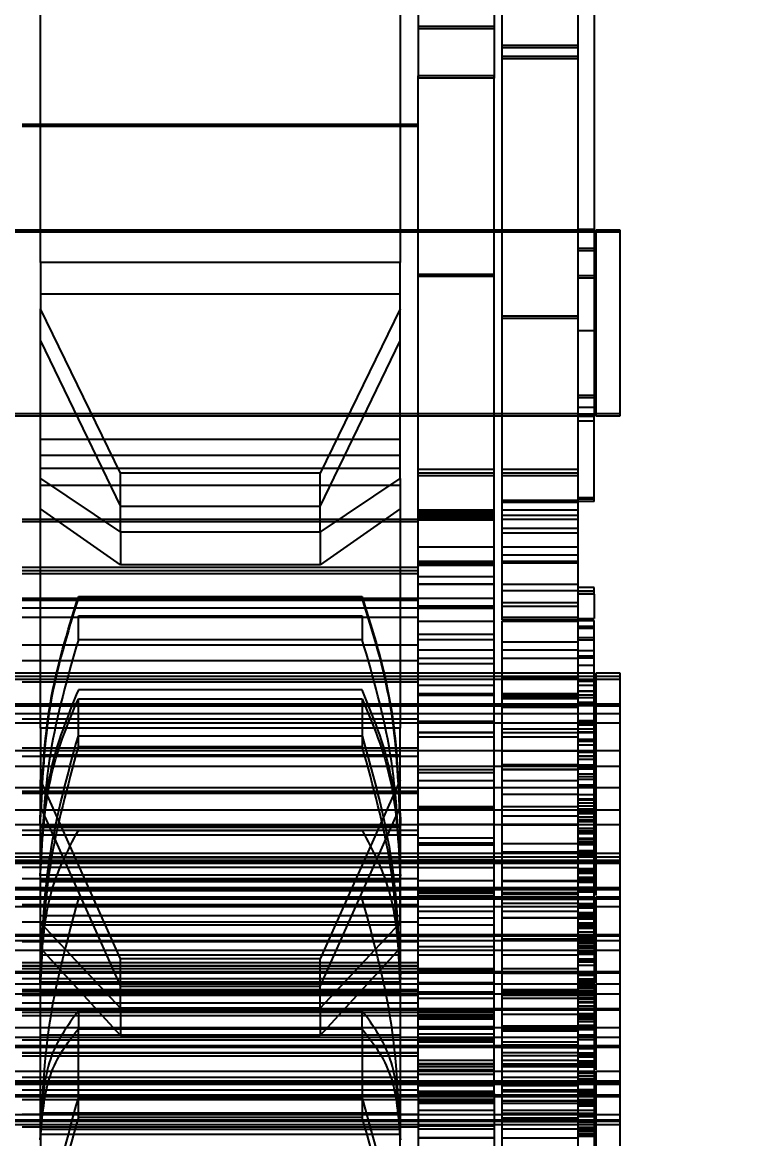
# Model space of a CAD drawing. Header units: metres. Extents: x 0 to 63075, y 0 to 44550.
# Drawn here: x 40807.29 to 40821.94, y 16373.66 to 16396.01 of the extents above; entities that cross this region are included whole.
import ezdxf

# ---------------------------------------------------------------- set-up
doc = ezdxf.new("R2010")
doc.units = ezdxf.units.M
doc.header["$LTSCALE"] = 75
doc.linetypes.add('HIDDEN2', pattern=[4.7625, 3.175, -1.5875])
doc.layers.add('SDM', color=7, linetype='Continuous')
doc.layers.add('ST1', color=7, linetype='HIDDEN2')
doc.styles.add('ROMANS', font='ROMANS.SHX')
doc.dimstyles.new('75___1-75', dxfattribs={"dimscale": 75, "dimtxt": 2.5, "dimasz": 2, "dimexe": 1.5, "dimexo": 1, "dimgap": 0.5, "dimtad": 1, "dimdec": 0, "dimzin": 12, "dimtxsty": 'ROMANS', "dimcen": 0, "dimclrd": 256, "dimclre": 256, "dimclrt": 3, "dimazin": 3, "dimtfac": 1, "dimtdec": 0, "dimtmove": 0, "dimatfit": 0, "dimfxl": 1, "dimlwd": -1, "dimlwe": -1, "dimarcsym": 0})

# ---------------------------------------------------------------- blocks, each defined once
blk = doc.blocks.new('*D36')
at = {"layer": 'Defpoints', "color": 0, "transparency": 16777216}
for p in [(40691.256, 16728.439), (43023.918, 16728.439), (40843.493, 16285.374)]:
    blk.add_point(p, dxfattribs=at)
at = {"layer": 'SDM', "transparency": 16777216}
for p, q in [((43023.918, 16878.439), (43023.918, 17585.582)), ((40766.256, 16728.439), (43136.418, 16728.439)), ((43023.918, 16285.374), (43023.918, 16728.439)), ((40918.493, 16285.374), (43136.418, 16285.374)), ((43023.918, 16135.374), (43023.918, 15985.374))]:
    blk.add_line(p, q, dxfattribs=at)
for points in [[(42998.918, 16878.439), (43048.918, 16878.439), (43023.918, 16728.439)], [(42998.918, 16135.374), (43048.918, 16135.374), (43023.918, 16285.374)]]:
    blk.add_solid(points, dxfattribs=at)
at = {"layer": 'SDM', "color": 3, "transparency": 16777216, "insert": (42892.668, 17307.01), "char_height": 187.5, "attachment_point": 5, "rotation": 90, "style": 'ROMANS'}
blk.add_mtext('443', dxfattribs=at)
blk = doc.blocks.new('A$C3224c420')
at = {"layer": 'ST1'}
for p, q in [((75.843, 1466.595), (75.843, 1455.363)), ((77.363, 1466.595), (77.363, 1455.363)), ((77.515, 1461.839), (77.515, 1454.755)), ((79.035, 1461.839), (79.035, 1454.755)), ((75.511, 1458.825), (75.511, 1447.984)), ((79.4, 1457.101), (79.4, 1451.067)), ((86.6, 1451.067), (86.6, 1457.101)), ((79.035, 1455.799), (77.515, 1455.799)), ((79.035, 1455.754), (77.515, 1455.754)), ((75.843, 1455.415), (77.363, 1455.415)), ((75.843, 1455.363), (77.363, 1455.363)), ((75.843, 1455.363), (75.843, 1449.942)), ((77.363, 1455.363), (77.363, 1449.942)), ((75.843, 1455.189), (77.363, 1455.189)), ((75.843, 1455.146), (77.363, 1455.146)), ((77.515, 1444.14), (77.515, 1454.806)), ((77.515, 1454.806), (79.035, 1454.806)), ((77.515, 1454.755), (79.035, 1454.755)), ((79.035, 1444.14), (79.035, 1454.806)), ((86.965, 1453.839), (79.035, 1453.839)), ((86.965, 1453.794), (79.035, 1453.794)), ((75, 1451.724), (75, 1451.679)), ((75.474, 1451.724), (75, 1451.724)), ((75, 1451.679), (75, 1451.409)), ((75.474, 1451.679), (75, 1451.679)), ((75.474, 1451.679), (75.474, 1451.724)), ((75.474, 1447.989), (75.474, 1451.679)), ((75.511, 1451.726), (75.843, 1451.726)), ((77.363, 1451.724), (75.511, 1451.724)), ((75.511, 1451.722), (75.843, 1451.722)), ((75.511, 1451.684), (75.843, 1451.684)), ((77.363, 1451.679), (75.511, 1451.679)), ((75.511, 1451.677), (75.843, 1451.677)), ((90.341, 1451.724), (75.843, 1451.724)), ((90.341, 1451.679), (75.843, 1451.679)), ((79.035, 1451.724), (77.515, 1451.724)), ((79.035, 1451.679), (77.515, 1451.679)), ((86.965, 1451.724), (79.035, 1451.724)), ((86.965, 1451.679), (79.035, 1451.679)), ((75, 1451.409), (75, 1447.989)), ((75.843, 1451.355), (75.474, 1451.355)), ((75.843, 1451.31), (75.474, 1451.31)), ((79.4, 1451.067), (86.6, 1451.067)), ((79.4, 1450.138), (79.4, 1451.067)), ((86.6, 1451.067), (86.6, 1450.138)), ((75.511, 1450.801), (75.843, 1450.801)), ((75.511, 1450.755), (75.843, 1450.755)), ((77.515, 1450.825), (79.035, 1450.825)), ((77.515, 1450.784), (79.035, 1450.784)), ((79.4, 1450.433), (86.6, 1450.433)), ((75.843, 1449.992), (77.363, 1449.992)), ((79.4, 1450.138), (81, 1446.845)), ((79.4, 1446.744), (79.4, 1450.138)), ((85, 1446.845), (86.6, 1450.138)), ((86.6, 1446.744), (86.6, 1450.138)), ((75.843, 1449.942), (77.363, 1449.942)), ((75.843, 1449.942), (75.843, 1443.914)), ((77.363, 1449.942), (77.363, 1443.914)), ((75.511, 1449.701), (75.843, 1449.701)), ((81, 1446.182), (79.4, 1449.496)), ((86.6, 1449.496), (85, 1446.182)), ((75.474, 1448.403), (75.843, 1448.403)), ((75.474, 1448.358), (75.843, 1448.358)), ((75.511, 1448.165), (75.843, 1448.165)), ((75, 1448.034), (75.474, 1448.034)), ((75, 1447.989), (75.474, 1447.989)), ((75.511, 1448.031), (75.843, 1448.031)), ((75.511, 1447.989), (77.363, 1447.989)), ((75.511, 1447.984), (75.843, 1447.984)), ((75.511, 1446.282), (75.511, 1447.984)), ((75.843, 1448.034), (77.363, 1448.034)), ((75.843, 1448.034), (90.341, 1448.034)), ((75.843, 1447.989), (90.341, 1447.989)), ((77.515, 1448.034), (79.035, 1448.034)), ((77.515, 1447.989), (79.035, 1447.989)), ((79.035, 1448.034), (86.965, 1448.034)), ((79.035, 1447.989), (86.965, 1447.989)), ((75.511, 1447.887), (75.843, 1447.887)), ((86.6, 1447.529), (79.4, 1447.529)), ((79.4, 1447.203), (86.6, 1447.203)), ((77.363, 1446.925), (75.843, 1446.925)), ((77.363, 1446.856), (75.843, 1446.856)), ((79.035, 1446.925), (77.515, 1446.925)), ((79.035, 1446.856), (77.515, 1446.856)), ((86.6, 1446.948), (79.4, 1446.948)), ((81, 1445.667), (81, 1446.845)), ((81, 1446.845), (85, 1446.845)), ((85, 1445.667), (85, 1446.845)), ((77.363, 1446.799), (75.843, 1446.799)), ((79.035, 1446.799), (77.515, 1446.799)), ((81, 1445.667), (79.4, 1446.744)), ((79.4, 1446.744), (79.4, 1441.742)), ((79.4, 1446.603), (86.6, 1446.603)), ((86.6, 1446.744), (85, 1445.667)), ((86.6, 1441.742), (86.6, 1446.744)), ((75.511, 1446.352), (75.843, 1446.352)), ((75.511, 1446.327), (75.843, 1446.327)), ((75.511, 1446.282), (75.843, 1446.282)), ((77.363, 1446.306), (75.843, 1446.306)), ((77.363, 1446.267), (75.843, 1446.267)), ((81, 1446.182), (85, 1446.182)), ((77.363, 1446.113), (75.843, 1446.113)), ((75.843, 1446.002), (77.363, 1446.002)), ((79.035, 1446.113), (77.515, 1446.113)), ((77.515, 1446.078), (79.035, 1446.078)), ((77.515, 1446.041), (79.035, 1446.041)), ((77.515, 1446.002), (79.035, 1446.002)), ((77.515, 1445.984), (79.035, 1445.984)), ((77.515, 1445.97), (79.035, 1445.97)), ((77.515, 1445.95), (79.035, 1445.95)), ((79.4, 1446.133), (81, 1445.014)), ((85, 1445.014), (86.6, 1446.133)), ((77.363, 1445.926), (75.843, 1445.926)), ((75.843, 1445.738), (77.363, 1445.738)), ((79.035, 1445.926), (77.515, 1445.926)), ((77.515, 1445.906), (79.035, 1445.906)), ((79.035, 1445.919), (86.965, 1445.919)), ((79.035, 1445.874), (86.965, 1445.874)), ((75.843, 1445.645), (77.363, 1445.645)), ((81, 1445.667), (85, 1445.667)), ((81, 1445.667), (81, 1445.014)), ((85, 1445.667), (85, 1445.014)), ((77.363, 1445.371), (75.843, 1445.371)), ((75.843, 1445.367), (77.363, 1445.367)), ((79.035, 1445.371), (77.515, 1445.371)), ((75.843, 1445.209), (77.363, 1445.209)), ((75.843, 1445.078), (77.363, 1445.078)), ((77.363, 1445.054), (75.843, 1445.054)), ((77.515, 1445.078), (79.035, 1445.078)), ((79.035, 1445.054), (77.515, 1445.054)), ((77.515, 1445.043), (79.035, 1445.043)), ((77.515, 1445.014), (79.035, 1445.014)), ((77.515, 1444.996), (79.035, 1444.996)), ((86.965, 1444.965), (79.035, 1444.965)), ((86.965, 1444.896), (79.035, 1444.896)), ((86.965, 1444.839), (79.035, 1444.839)), ((81, 1445.014), (85, 1445.014)), ((77.363, 1444.628), (75.843, 1444.628)), ((75.843, 1444.621), (77.363, 1444.621)), ((77.515, 1444.773), (79.035, 1444.773)), ((79.035, 1444.628), (77.515, 1444.628)), ((77.515, 1444.624), (79.035, 1444.624)), ((75.511, 1444.557), (75.843, 1444.557)), ((75.511, 1444.422), (75.511, 1444.557)), ((75.843, 1444.488), (75.511, 1444.488)), ((75.511, 1444.482), (75.843, 1444.482)), ((75.511, 1444.422), (75.511, 1444.431)), ((75.843, 1444.431), (75.511, 1444.431)), ((75.511, 1444.422), (75.843, 1444.422)), ((75.511, 1444.422), (75.511, 1443.938)), ((75.843, 1444.492), (77.363, 1444.492)), ((80.157, 1444.38), (80.157, 1444.345)), ((85.843, 1444.38), (80.157, 1444.38)), ((85.843, 1444.365), (80.157, 1444.365)), ((85.843, 1444.345), (85.843, 1444.38)), ((75.843, 1444.253), (77.363, 1444.253)), ((77.363, 1444.182), (75.843, 1444.182)), ((77.515, 1444.337), (79.035, 1444.337)), ((77.515, 1444.186), (79.035, 1444.186)), ((79.035, 1444.182), (77.515, 1444.182)), ((77.515, 1444.14), (79.035, 1444.14)), ((77.515, 1439.397), (77.515, 1444.14)), ((86.965, 1444.346), (79.035, 1444.346)), ((86.965, 1444.307), (79.035, 1444.307)), ((86.965, 1444.153), (79.035, 1444.153)), ((79.035, 1439.397), (79.035, 1444.14)), ((80.157, 1444.345), (85.843, 1444.345)), ((75.843, 1443.938), (75.511, 1443.938)), ((75.843, 1443.959), (77.363, 1443.959)), ((86.965, 1443.966), (79.035, 1443.966)), ((80.157, 1443.988), (80.157, 1443.512)), ((85.843, 1443.988), (80.157, 1443.988)), ((85.843, 1443.512), (85.843, 1443.988)), ((75.511, 1443.501), (75.511, 1443.899)), ((75.843, 1443.899), (75.511, 1443.899)), ((75.511, 1443.78), (75.843, 1443.78)), ((75.511, 1443.739), (75.843, 1443.739)), ((75.843, 1443.914), (77.363, 1443.914)), ((75.843, 1443.901), (77.363, 1443.901)), ((75.843, 1443.886), (75.843, 1434.456)), ((77.363, 1443.886), (75.843, 1443.886)), ((75.843, 1443.882), (77.363, 1443.882)), ((77.363, 1443.886), (77.363, 1434.456)), ((79.035, 1443.886), (77.515, 1443.886)), ((77.515, 1443.878), (79.035, 1443.878)), ((75.511, 1443.55), (75.843, 1443.55)), ((75.511, 1443.501), (75.843, 1443.501)), ((75.511, 1442.192), (75.511, 1443.501)), ((77.515, 1443.62), (79.035, 1443.62)), ((77.515, 1443.511), (79.035, 1443.511)), ((80.157, 1443.512), (85.843, 1443.512)), ((75.511, 1443.289), (75.843, 1443.289)), ((75.843, 1443.465), (77.363, 1443.465)), ((77.363, 1443.31), (75.843, 1443.31)), ((79.035, 1443.31), (77.515, 1443.31)), ((86.965, 1443.411), (79.035, 1443.411)), ((75.511, 1443.181), (75.843, 1443.181)), ((75.511, 1443.148), (75.843, 1443.148)), ((75.511, 1443.145), (75.843, 1443.145)), ((77.363, 1443.143), (75.843, 1443.143)), ((75.843, 1443.136), (77.363, 1443.136)), ((79.035, 1443.143), (77.515, 1443.143)), ((77.515, 1443.139), (79.035, 1443.139)), ((77.515, 1443.029), (79.035, 1443.029)), ((86.965, 1443.094), (79.035, 1443.094)), ((75, 1442.85), (75, 1442.724)), ((75.474, 1442.85), (75, 1442.85)), ((75.474, 1442.724), (75.474, 1442.85)), ((75.843, 1443.003), (75.511, 1443.003)), ((75.511, 1442.997), (75.843, 1442.997)), ((77.363, 1442.85), (75.511, 1442.85)), ((90.341, 1442.85), (75.843, 1442.85)), ((79.035, 1442.85), (77.515, 1442.85)), ((86.965, 1442.85), (79.035, 1442.85)), ((75.474, 1442.781), (75, 1442.781)), ((75, 1442.724), (75, 1442.192)), ((75.474, 1442.724), (75, 1442.724)), ((75.474, 1442.192), (75.474, 1442.724)), ((77.363, 1442.781), (75.511, 1442.781)), ((77.363, 1442.724), (75.511, 1442.724)), ((75.843, 1442.686), (75.511, 1442.686)), ((75.511, 1442.678), (75.843, 1442.678)), ((75.511, 1442.598), (75.843, 1442.598)), ((90.341, 1442.781), (75.843, 1442.781)), ((75.843, 1442.768), (77.363, 1442.768)), ((75.843, 1442.748), (77.363, 1442.748)), ((90.341, 1442.724), (75.843, 1442.724)), ((79.035, 1442.781), (77.515, 1442.781)), ((79.035, 1442.724), (77.515, 1442.724)), ((77.515, 1442.593), (79.035, 1442.593)), ((86.965, 1442.781), (79.035, 1442.781)), ((86.965, 1442.724), (79.035, 1442.724)), ((86.965, 1442.668), (79.035, 1442.668)), ((75.511, 1442.481), (75.474, 1442.481)), ((75.843, 1442.412), (75.474, 1442.412)), ((75.843, 1442.355), (75.474, 1442.355)), ((75.511, 1442.481), (75.843, 1442.481)), ((75.511, 1442.474), (75.843, 1442.474)), ((77.363, 1442.438), (75.843, 1442.438)), ((77.363, 1442.401), (75.843, 1442.401)), ((75.843, 1442.397), (77.363, 1442.397)), ((75.843, 1442.36), (77.363, 1442.36)), ((79.035, 1442.438), (77.515, 1442.438)), ((79.035, 1442.401), (77.515, 1442.401)), ((77.515, 1442.393), (79.035, 1442.393)), ((80.157, 1442.507), (85.843, 1442.507)), ((75.474, 1442.231), (75, 1442.231)), ((75, 1442.192), (75, 1441.484)), ((75.474, 1442.192), (75, 1442.192)), ((75.474, 1438.502), (75.474, 1442.192)), ((75.511, 1442.254), (75.843, 1442.254)), ((77.363, 1442.231), (75.511, 1442.231)), ((75.511, 1442.192), (75.843, 1442.192)), ((75.511, 1441.171), (75.511, 1442.192)), ((75.843, 1442.326), (77.363, 1442.326)), ((90.341, 1442.231), (75.843, 1442.231)), ((77.363, 1442.192), (75.843, 1442.192)), ((90.341, 1442.192), (75.843, 1442.192)), ((75.843, 1442.157), (77.363, 1442.157)), ((79.035, 1442.231), (77.515, 1442.231)), ((79.035, 1442.192), (77.515, 1442.192)), ((86.965, 1442.231), (79.035, 1442.231)), ((86.965, 1442.222), (79.035, 1442.222)), ((86.965, 1442.192), (79.035, 1442.192)), ((80.157, 1442.328), (80.157, 1441.371)), ((85.843, 1442.328), (80.157, 1442.328)), ((85.843, 1441.371), (85.843, 1442.328)), ((75.474, 1442.038), (75, 1442.038)), ((77.363, 1442.038), (75.511, 1442.038)), ((90.341, 1442.038), (75.843, 1442.038)), ((79.035, 1442.038), (77.515, 1442.038)), ((77.515, 1442.026), (79.035, 1442.026)), ((86.965, 1442.038), (79.035, 1442.038)), ((86.965, 1441.926), (79.035, 1441.926)), ((75.474, 1441.851), (75, 1441.851)), ((75.843, 1441.862), (75.474, 1441.862)), ((75.843, 1441.823), (75.474, 1441.823)), ((75.511, 1441.89), (75.843, 1441.89)), ((77.363, 1441.851), (75.511, 1441.851)), ((75.511, 1441.806), (75.843, 1441.806)), ((75.511, 1441.804), (75.843, 1441.804)), ((75.511, 1441.724), (75.843, 1441.724)), ((90.341, 1441.851), (75.843, 1441.851)), ((75.843, 1441.721), (77.363, 1441.721)), ((77.515, 1441.876), (79.035, 1441.876)), ((79.035, 1441.851), (77.515, 1441.851)), ((86.965, 1441.851), (79.035, 1441.851)), ((79.4, 1441.742), (86.6, 1441.742)), ((79.4, 1440.704), (79.4, 1441.742)), ((86.6, 1441.742), (86.6, 1440.704)), ((75, 1441.484), (75, 1438.502)), ((75.843, 1441.669), (75.474, 1441.669)), ((75.843, 1441.482), (75.474, 1441.482)), ((75.511, 1441.65), (75.843, 1441.65)), ((75.843, 1441.518), (75.511, 1441.518)), ((75.511, 1441.512), (75.843, 1441.512)), ((77.363, 1441.658), (75.843, 1441.658)), ((75.843, 1441.651), (77.363, 1441.651)), ((77.363, 1441.566), (75.843, 1441.566)), ((79.035, 1441.658), (77.515, 1441.658)), ((77.515, 1441.654), (79.035, 1441.654)), ((79.035, 1441.566), (77.515, 1441.566)), ((85.843, 1441.587), (80.157, 1441.587)), ((75.474, 1441.296), (75, 1441.296)), ((75.511, 1441.404), (75.843, 1441.404)), ((75.511, 1441.403), (75.843, 1441.403)), ((77.363, 1441.296), (75.511, 1441.296)), ((75.511, 1441.257), (75.843, 1441.257)), ((90.341, 1441.296), (75.843, 1441.296)), ((75.843, 1441.283), (77.363, 1441.283)), ((79.035, 1441.296), (77.515, 1441.296)), ((77.515, 1441.285), (79.035, 1441.285)), ((86.965, 1441.35), (79.035, 1441.35)), ((86.965, 1441.296), (79.035, 1441.296)), ((80.157, 1441.371), (85.843, 1441.371)), ((75.511, 1441.182), (75.843, 1441.182)), ((75.511, 1441.176), (75.843, 1441.176)), ((75.511, 1437.55), (75.511, 1441.176)), ((75.511, 1441.171), (75.843, 1441.171)), ((75.511, 1441.113), (75.843, 1441.113)), ((86.965, 1441.183), (79.035, 1441.183)), ((79.4, 1441.202), (86.6, 1441.202)), ((75.474, 1440.979), (75, 1440.979)), ((75.843, 1440.927), (75.474, 1440.927)), ((75.511, 1441), (75.843, 1441)), ((75.511, 1440.989), (75.843, 1440.989)), ((77.363, 1440.979), (75.511, 1440.979)), ((75.843, 1440.942), (75.511, 1440.942)), ((75.511, 1440.934), (75.843, 1440.934)), ((75.843, 1440.828), (75.511, 1440.828)), ((75.843, 1441.004), (77.363, 1441.004)), ((90.341, 1440.979), (75.843, 1440.979)), ((77.363, 1440.916), (75.843, 1440.916)), ((75.843, 1440.912), (77.363, 1440.912)), ((79.035, 1440.979), (77.515, 1440.979)), ((79.035, 1440.916), (77.515, 1440.916)), ((77.515, 1440.908), (79.035, 1440.908)), ((77.515, 1440.849), (79.035, 1440.849)), ((86.965, 1440.979), (79.035, 1440.979)), ((75.843, 1440.61), (75.474, 1440.61)), ((75.511, 1440.769), (75.843, 1440.769)), ((75.511, 1440.714), (75.843, 1440.714)), ((75.511, 1440.581), (75.843, 1440.581)), ((77.363, 1440.694), (75.843, 1440.694)), ((79.035, 1440.694), (77.515, 1440.694)), ((79.4, 1440.704), (81, 1437.125)), ((79.4, 1437.843), (79.4, 1440.704)), ((85, 1437.125), (86.6, 1440.704)), ((86.6, 1437.843), (86.6, 1440.704)), ((75.474, 1440.553), (75, 1440.553)), ((77.363, 1440.553), (75.511, 1440.553)), ((75.843, 1440.415), (75.511, 1440.415)), ((90.341, 1440.553), (75.843, 1440.553)), ((75.843, 1440.413), (77.363, 1440.413)), ((79.035, 1440.553), (77.515, 1440.553)), ((77.515, 1440.541), (79.035, 1440.541)), ((86.965, 1440.553), (79.035, 1440.553)), ((86.965, 1440.478), (79.035, 1440.478)), ((86.965, 1440.441), (79.035, 1440.441)), ((75.843, 1440.184), (75.474, 1440.184)), ((75.511, 1440.319), (75.843, 1440.319)), ((75.843, 1440.304), (75.511, 1440.304)), ((75.511, 1440.239), (75.843, 1440.239)), ((75.511, 1440.12), (75.843, 1440.12)), ((77.363, 1440.173), (75.843, 1440.173)), ((75.843, 1440.166), (77.363, 1440.166)), ((79.035, 1440.173), (77.515, 1440.173)), ((77.515, 1440.169), (79.035, 1440.169)), ((77.515, 1440.132), (79.035, 1440.132)), ((81, 1436.565), (79.4, 1440.158)), ((86.6, 1440.158), (85, 1436.565)), ((75.474, 1440.107), (75, 1440.107)), ((77.363, 1440.107), (75.511, 1440.107)), ((75.511, 1440.083), (75.843, 1440.083)), ((75.511, 1440.062), (75.843, 1440.062)), ((75.511, 1440.046), (75.843, 1440.046)), ((75.843, 1440.033), (75.511, 1440.033)), ((75.511, 1440.027), (75.843, 1440.027)), ((75.511, 1439.958), (75.843, 1439.958)), ((75.511, 1439.906), (75.843, 1439.906)), ((90.341, 1440.107), (75.843, 1440.107)), ((75.843, 1439.977), (77.363, 1439.977)), ((79.035, 1440.107), (77.515, 1440.107)), ((86.965, 1440.107), (79.035, 1440.107)), ((79.395, 1439.883), (79.395, 1440.047)), ((79.395, 1439.929), (79.395, 1439.802)), ((86.605, 1440.047), (86.605, 1439.883)), ((86.605, 1439.802), (86.605, 1439.929)), ((75.474, 1439.811), (75, 1439.811)), ((75.843, 1439.738), (75.474, 1439.738)), ((75.511, 1439.885), (75.843, 1439.885)), ((75.511, 1439.867), (75.843, 1439.867)), ((77.363, 1439.811), (75.511, 1439.811)), ((75.511, 1439.686), (75.843, 1439.686)), ((77.363, 1439.822), (75.843, 1439.822)), ((90.341, 1439.811), (75.843, 1439.811)), ((75.843, 1439.798), (77.363, 1439.798)), ((79.035, 1439.822), (77.515, 1439.822)), ((79.035, 1439.811), (77.515, 1439.811)), ((86.965, 1439.811), (79.035, 1439.811)), ((86.965, 1439.698), (79.035, 1439.698)), ((79.395, 1439.756), (79.395, 1439.883)), ((86.605, 1439.802), (79.395, 1439.802)), ((86.605, 1439.798), (79.395, 1439.798)), ((86.605, 1439.756), (79.395, 1439.756)), ((79.395, 1438.783), (79.395, 1439.756)), ((85.843, 1439.694), (80.157, 1439.694)), ((86.605, 1439.883), (86.605, 1439.756)), ((86.605, 1439.756), (86.605, 1438.783)), ((75.474, 1439.529), (75.511, 1439.529)), ((75.474, 1439.46), (75.843, 1439.46)), ((75.511, 1439.66), (75.843, 1439.66)), ((75.511, 1439.659), (75.843, 1439.659)), ((75.511, 1439.651), (75.843, 1439.651)), ((75.511, 1439.628), (75.843, 1439.628)), ((75.511, 1439.529), (75.843, 1439.529)), ((75.511, 1439.527), (75.843, 1439.527)), ((75.511, 1439.513), (75.843, 1439.513)), ((75.511, 1439.504), (75.843, 1439.504)), ((77.515, 1439.541), (79.035, 1439.541)), ((86.965, 1439.606), (79.035, 1439.606)), ((75.474, 1439.235), (75, 1439.235)), ((75.843, 1439.442), (75.474, 1439.442)), ((75.474, 1439.403), (75.843, 1439.403)), ((75.511, 1439.405), (75.843, 1439.405)), ((75.511, 1439.284), (75.843, 1439.284)), ((75.511, 1439.256), (75.843, 1439.256)), ((75.511, 1439.235), (75.843, 1439.235)), ((77.363, 1439.235), (75.511, 1439.235)), ((75.511, 1439.229), (75.843, 1439.229)), ((77.363, 1439.431), (75.843, 1439.431)), ((75.843, 1439.427), (77.363, 1439.427)), ((75.843, 1439.259), (77.363, 1439.259)), ((90.341, 1439.235), (75.843, 1439.235)), ((77.515, 1439.44), (79.035, 1439.44)), ((79.035, 1439.431), (77.515, 1439.431)), ((77.515, 1439.423), (79.035, 1439.423)), ((77.515, 1439.397), (79.035, 1439.397)), ((77.515, 1434.427), (77.515, 1439.397)), ((79.035, 1439.235), (77.515, 1439.235)), ((79.035, 1434.427), (79.035, 1439.397)), ((86.965, 1439.235), (79.035, 1439.235)), ((75, 1439.16), (75.474, 1439.16)), ((75, 1439.091), (75.474, 1439.091)), ((75.474, 1439.068), (75, 1439.068)), ((75, 1439.034), (75.474, 1439.034)), ((75.843, 1439.198), (75.511, 1439.198)), ((75.511, 1439.19), (75.843, 1439.19)), ((75.511, 1439.16), (77.363, 1439.16)), ((75.511, 1439.091), (77.363, 1439.091)), ((77.363, 1439.068), (75.511, 1439.068)), ((75.511, 1439.034), (77.363, 1439.034)), ((75.843, 1439.16), (90.341, 1439.16)), ((75.843, 1439.091), (90.341, 1439.091)), ((90.341, 1439.068), (75.843, 1439.068)), ((75.843, 1439.034), (90.341, 1439.034)), ((77.515, 1439.16), (79.035, 1439.16)), ((77.515, 1439.104), (79.035, 1439.104)), ((77.515, 1439.091), (79.035, 1439.091)), ((79.035, 1439.068), (77.515, 1439.068)), ((77.515, 1439.056), (79.035, 1439.056)), ((77.515, 1439.034), (79.035, 1439.034)), ((79.035, 1439.16), (86.965, 1439.16)), ((79.035, 1439.091), (86.965, 1439.091)), ((86.965, 1439.068), (79.035, 1439.068)), ((79.035, 1439.034), (86.965, 1439.034)), ((86.6, 1439.152), (79.4, 1439.152)), ((75.474, 1438.91), (75.843, 1438.91)), ((75.474, 1438.871), (75.843, 1438.871)), ((75.843, 1438.866), (75.474, 1438.866)), ((75.843, 1438.93), (75.511, 1438.93)), ((75.511, 1438.837), (75.843, 1438.837)), ((75.511, 1438.834), (75.843, 1438.834)), ((77.363, 1438.95), (75.843, 1438.95)), ((79.035, 1438.95), (77.515, 1438.95)), ((86.965, 1438.956), (79.035, 1438.956)), ((86.605, 1438.806), (79.395, 1438.806)), ((79.395, 1436.575), (79.395, 1438.783)), ((86.605, 1438.783), (86.605, 1436.575)), ((75.474, 1438.717), (75.843, 1438.717)), ((75.843, 1438.699), (75.474, 1438.699)), ((75.511, 1438.754), (75.843, 1438.754)), ((75.511, 1438.691), (75.843, 1438.691)), ((75.511, 1438.653), (75.843, 1438.653)), ((75.843, 1438.559), (75.511, 1438.559)), ((77.363, 1438.688), (75.843, 1438.688)), ((75.843, 1438.681), (77.363, 1438.681)), ((75.843, 1438.668), (77.363, 1438.668)), ((79.035, 1438.688), (77.515, 1438.688)), ((77.515, 1438.684), (79.035, 1438.684)), ((86.965, 1438.734), (79.035, 1438.734)), ((86.605, 1438.689), (79.395, 1438.689)), ((86.605, 1438.674), (79.395, 1438.674)), ((86.6, 1438.68), (79.4, 1438.68)), ((75, 1438.541), (75.474, 1438.541)), ((75, 1438.502), (75, 1438.363)), ((75, 1438.502), (75.474, 1438.502)), ((75, 1438.363), (75, 1437.491)), ((75.474, 1438.363), (75, 1438.363)), ((75, 1438.348), (75.474, 1438.348)), ((75.474, 1438.53), (75.843, 1438.53)), ((75.474, 1438.389), (75.474, 1438.502)), ((75.474, 1437.491), (75.474, 1438.363)), ((75.843, 1438.548), (75.511, 1438.548)), ((75.511, 1438.542), (75.843, 1438.542)), ((75.511, 1438.541), (77.363, 1438.541)), ((75.511, 1438.502), (77.363, 1438.502)), ((75.511, 1438.473), (75.843, 1438.473)), ((75.511, 1438.458), (75.843, 1438.458)), ((77.363, 1438.363), (75.511, 1438.363)), ((75.511, 1438.348), (77.363, 1438.348)), ((75.843, 1438.541), (90.341, 1438.541)), ((75.843, 1438.502), (90.341, 1438.502)), ((75.843, 1438.443), (77.363, 1438.443)), ((75.843, 1438.413), (77.363, 1438.413)), ((90.341, 1438.363), (75.843, 1438.363)), ((75.843, 1438.348), (90.341, 1438.348)), ((77.515, 1438.541), (79.035, 1438.541)), ((77.515, 1438.502), (79.035, 1438.502)), ((79.035, 1438.471), (77.515, 1438.471)), ((79.035, 1438.441), (77.515, 1438.441)), ((77.515, 1438.387), (79.035, 1438.387)), ((79.035, 1438.363), (77.515, 1438.363)), ((77.515, 1438.348), (79.035, 1438.348)), ((79.035, 1438.541), (86.965, 1438.541)), ((79.035, 1438.502), (86.965, 1438.502)), ((86.965, 1438.363), (79.035, 1438.363)), ((79.035, 1438.348), (86.965, 1438.348)), ((79.4, 1438.484), (86.6, 1438.484)), ((75.474, 1438.326), (75, 1438.326)), ((75, 1438.161), (75.474, 1438.161)), ((77.363, 1438.326), (75.511, 1438.326)), ((75.511, 1438.317), (75.843, 1438.317)), ((75.511, 1438.312), (75.843, 1438.312)), ((75.843, 1438.23), (75.511, 1438.23)), ((75.511, 1438.201), (75.843, 1438.201)), ((75.511, 1438.166), (75.843, 1438.166)), ((75.511, 1438.162), (75.843, 1438.162)), ((75.511, 1438.161), (77.363, 1438.161)), ((75.511, 1438.143), (75.843, 1438.143)), ((75.511, 1438.14), (75.843, 1438.14)), ((90.341, 1438.326), (75.843, 1438.326)), ((75.843, 1438.313), (77.363, 1438.313)), ((75.843, 1438.232), (77.363, 1438.232)), ((75.843, 1438.161), (90.341, 1438.161)), ((79.035, 1438.326), (77.515, 1438.326)), ((77.515, 1438.161), (79.035, 1438.161)), ((86.965, 1438.326), (79.035, 1438.326)), ((86.965, 1438.213), (79.035, 1438.213)), ((79.035, 1438.161), (86.965, 1438.161)), ((80.157, 1438.323), (85.843, 1438.323)), ((75.843, 1437.994), (75.474, 1437.994)), ((75.474, 1437.975), (75.843, 1437.975)), ((75.843, 1437.957), (75.474, 1437.957)), ((75.511, 1438.042), (75.843, 1438.042)), ((75.511, 1438.019), (75.843, 1438.019)), ((75.511, 1437.92), (75.843, 1437.92)), ((75.511, 1437.916), (75.843, 1437.916)), ((75.511, 1437.915), (75.843, 1437.915)), ((77.363, 1438.077), (75.843, 1438.077)), ((77.363, 1437.946), (75.843, 1437.946)), ((75.843, 1437.942), (77.363, 1437.942)), ((79.035, 1438.077), (77.515, 1438.077)), ((79.035, 1437.946), (77.515, 1437.946)), ((77.515, 1437.938), (79.035, 1437.938)), ((79.4, 1437.986), (86.6, 1437.986)), ((75.474, 1437.658), (75.843, 1437.658)), ((75.843, 1437.84), (75.511, 1437.84)), ((75.511, 1437.799), (75.843, 1437.799)), ((75.511, 1437.769), (75.843, 1437.769)), ((75.511, 1437.744), (75.843, 1437.744)), ((75.843, 1437.737), (75.511, 1437.737)), ((77.515, 1437.796), (79.035, 1437.796)), ((86.965, 1437.862), (79.035, 1437.862)), ((79.395, 1437.799), (86.605, 1437.799)), ((81, 1436.132), (79.4, 1437.843)), ((79.4, 1437.843), (79.4, 1434.033)), ((86.6, 1437.843), (85, 1436.132)), ((86.6, 1434.033), (86.6, 1437.843)), ((75, 1437.606), (75.474, 1437.606)), ((75.474, 1437.583), (75, 1437.583)), ((75, 1437.491), (75, 1436.589)), ((75.474, 1437.491), (75, 1437.491)), ((75.474, 1436.645), (75.474, 1437.491)), ((75.511, 1437.606), (77.363, 1437.606)), ((75.511, 1437.59), (75.843, 1437.59)), ((77.363, 1437.583), (75.511, 1437.583)), ((75.511, 1437.55), (75.843, 1437.55)), ((75.511, 1437.55), (75.511, 1429.724)), ((75.511, 1437.512), (75.843, 1437.512)), ((75.511, 1437.491), (75.843, 1437.491)), ((77.363, 1437.491), (75.511, 1437.491)), ((75.843, 1437.454), (75.511, 1437.454)), ((75.511, 1437.453), (75.843, 1437.453)), ((75.511, 1437.445), (75.843, 1437.445)), ((75.843, 1437.445), (75.511, 1437.445)), ((75.843, 1437.606), (90.341, 1437.606)), ((90.341, 1437.583), (75.843, 1437.583)), ((75.843, 1437.515), (77.363, 1437.515)), ((90.341, 1437.491), (75.843, 1437.491)), ((77.515, 1437.606), (79.035, 1437.606)), ((79.035, 1437.583), (77.515, 1437.583)), ((77.515, 1437.571), (79.035, 1437.571)), ((79.035, 1437.491), (77.515, 1437.491)), ((79.035, 1437.606), (86.965, 1437.606)), ((86.965, 1437.583), (79.035, 1437.583)), ((86.965, 1437.491), (79.035, 1437.491)), ((86.965, 1437.471), (79.035, 1437.471)), ((75, 1437.289), (75.474, 1437.289)), ((75.474, 1437.232), (75.843, 1437.232)), ((75.843, 1437.214), (75.474, 1437.214)), ((75.511, 1437.39), (75.843, 1437.39)), ((75.511, 1437.349), (75.843, 1437.349)), ((75.511, 1437.335), (75.843, 1437.335)), ((75.511, 1437.289), (77.363, 1437.289)), ((75.511, 1437.269), (75.843, 1437.269)), ((75.843, 1437.289), (90.341, 1437.289)), ((77.515, 1437.36), (79.035, 1437.36)), ((77.515, 1437.289), (79.035, 1437.289)), ((79.035, 1437.289), (86.965, 1437.289)), ((79.395, 1437.288), (86.605, 1437.288)), ((79.4, 1437.334), (81, 1435.585)), ((85, 1435.585), (86.6, 1437.334)), ((75.843, 1437.122), (75.474, 1437.122)), ((75.511, 1437.093), (75.843, 1437.093)), ((75.843, 1437.063), (75.511, 1437.063)), ((75.511, 1437.057), (75.843, 1437.057)), ((75.511, 1436.988), (75.843, 1436.988)), ((77.363, 1437.205), (75.843, 1437.205)), ((77.363, 1437.203), (75.843, 1437.203)), ((75.843, 1437.196), (77.363, 1437.196)), ((79.035, 1437.205), (77.515, 1437.205)), ((79.035, 1437.203), (77.515, 1437.203)), ((77.515, 1437.199), (79.035, 1437.199)), ((79.035, 1437.045), (86.965, 1437.045)), ((86.965, 1436.99), (79.035, 1436.99)), ((79.395, 1437.196), (86.605, 1437.196)), ((81, 1436.132), (81, 1437.125)), ((81, 1437.125), (85, 1437.125)), ((85, 1436.132), (85, 1437.125)), ((75, 1436.863), (75.474, 1436.863)), ((75.474, 1436.841), (75, 1436.841)), ((75.474, 1436.786), (75.843, 1436.786)), ((75.511, 1436.863), (77.363, 1436.863)), ((77.363, 1436.841), (75.511, 1436.841)), ((75.843, 1436.815), (75.511, 1436.815)), ((77.363, 1436.932), (75.843, 1436.932)), ((75.843, 1436.924), (77.363, 1436.924)), ((75.843, 1436.863), (90.341, 1436.863)), ((90.341, 1436.841), (75.843, 1436.841)), ((75.843, 1436.828), (77.363, 1436.828)), ((79.035, 1436.932), (77.515, 1436.932)), ((79.035, 1436.897), (77.515, 1436.897)), ((79.035, 1436.869), (77.515, 1436.869)), ((77.515, 1436.863), (79.035, 1436.863)), ((79.035, 1436.841), (77.515, 1436.841)), ((79.035, 1436.976), (86.965, 1436.976)), ((79.035, 1436.919), (86.965, 1436.919)), ((79.035, 1436.863), (86.965, 1436.863)), ((86.965, 1436.841), (79.035, 1436.841)), ((75, 1436.619), (75, 1435.747)), ((75.474, 1436.619), (75, 1436.619)), ((75.474, 1435.747), (75.474, 1436.619)), ((75.511, 1436.716), (75.843, 1436.716)), ((75.511, 1436.714), (75.843, 1436.714)), ((75.511, 1436.681), (75.843, 1436.681)), ((75.511, 1436.658), (75.843, 1436.658)), ((75.511, 1436.647), (75.843, 1436.647)), ((75.511, 1436.641), (75.843, 1436.641)), ((77.363, 1436.619), (75.511, 1436.619)), ((75.511, 1436.573), (75.843, 1436.573)), ((75.511, 1436.568), (75.843, 1436.568)), ((75.511, 1436.557), (75.843, 1436.557)), ((90.341, 1436.619), (75.843, 1436.619)), ((77.515, 1436.643), (79.035, 1436.643)), ((79.035, 1436.619), (77.515, 1436.619)), ((86.965, 1436.728), (79.035, 1436.728)), ((86.965, 1436.619), (79.035, 1436.619)), ((86.605, 1436.665), (79.395, 1436.665)), ((86.605, 1436.642), (79.395, 1436.642)), ((79.395, 1436.447), (79.395, 1436.575)), ((81, 1436.565), (85, 1436.565)), ((86.605, 1436.642), (86.605, 1436.737)), ((86.605, 1436.737), (86.605, 1436.642)), ((86.605, 1436.575), (86.605, 1436.447)), ((75, 1436.417), (75.474, 1436.417)), ((75.474, 1436.49), (75.843, 1436.49)), ((75.843, 1436.472), (75.474, 1436.472)), ((75.511, 1436.534), (75.843, 1436.534)), ((75.511, 1436.463), (75.843, 1436.463)), ((75.511, 1436.454), (75.843, 1436.454)), ((75.511, 1436.435), (75.843, 1436.435)), ((75.511, 1436.417), (75.843, 1436.417)), ((75.511, 1436.417), (77.363, 1436.417)), ((75.511, 1436.396), (75.843, 1436.396)), ((75.843, 1436.355), (75.511, 1436.355)), ((77.363, 1436.508), (75.843, 1436.508)), ((75.843, 1436.488), (77.363, 1436.488)), ((77.363, 1436.461), (75.843, 1436.461)), ((75.843, 1436.457), (77.363, 1436.457)), ((75.843, 1436.417), (90.341, 1436.417)), ((77.363, 1436.393), (75.843, 1436.393)), ((77.363, 1436.333), (75.843, 1436.333)), ((79.035, 1436.461), (77.515, 1436.461)), ((77.515, 1436.453), (79.035, 1436.453)), ((77.515, 1436.417), (79.035, 1436.417)), ((79.035, 1436.333), (77.515, 1436.333)), ((86.965, 1436.511), (79.035, 1436.511)), ((86.965, 1436.481), (79.035, 1436.481)), ((79.035, 1436.426), (86.965, 1436.426)), ((79.035, 1436.417), (86.965, 1436.417)), ((79.035, 1436.387), (86.965, 1436.387)), ((86.605, 1436.447), (79.395, 1436.447)), ((79.395, 1433.528), (79.395, 1436.447)), ((86.605, 1436.447), (86.605, 1433.523)), ((75, 1436.121), (75.474, 1436.121)), ((75.474, 1436.098), (75, 1436.098)), ((75.843, 1436.25), (75.474, 1436.25)), ((75.511, 1436.314), (75.843, 1436.314)), ((75.511, 1436.259), (75.843, 1436.259)), ((75.511, 1436.172), (75.843, 1436.172)), ((75.511, 1436.17), (75.843, 1436.17)), ((75.511, 1436.121), (77.363, 1436.121)), ((77.363, 1436.098), (75.511, 1436.098)), ((75.843, 1436.121), (90.341, 1436.121)), ((90.341, 1436.098), (75.843, 1436.098)), ((77.515, 1436.121), (79.035, 1436.121)), ((79.035, 1436.098), (77.515, 1436.098)), ((79.035, 1436.233), (86.965, 1436.233)), ((79.035, 1436.121), (86.965, 1436.121)), ((86.965, 1436.117), (79.035, 1436.117)), ((86.965, 1436.098), (79.035, 1436.098)), ((81, 1436.132), (85, 1436.132)), ((81, 1436.132), (81, 1435.585)), ((85, 1436.132), (85, 1435.585)), ((75.474, 1435.914), (75.843, 1435.914)), ((75.511, 1436.024), (75.843, 1436.024)), ((75.843, 1435.992), (75.511, 1435.992)), ((75.843, 1435.96), (75.511, 1435.96)), ((75.511, 1435.905), (75.843, 1435.905)), ((75.843, 1436.008), (77.363, 1436.008)), ((77.515, 1436.086), (79.035, 1436.086)), ((77.515, 1436.052), (79.035, 1436.052)), ((77.515, 1436.008), (79.035, 1436.008)), ((77.515, 1435.991), (79.035, 1435.991)), ((77.515, 1435.977), (79.035, 1435.977)), ((77.515, 1435.957), (79.035, 1435.957)), ((77.515, 1435.914), (79.035, 1435.914)), ((79.035, 1436.046), (86.965, 1436.046)), ((86.965, 1435.986), (79.035, 1435.986)), ((80.157, 1436.077), (85.843, 1436.077)), ((80.157, 1435.72), (80.157, 1436.077)), ((85.843, 1436.077), (85.843, 1435.72)), ((75, 1435.747), (75, 1434.875)), ((75.474, 1435.747), (75, 1435.747)), ((75.474, 1434.9), (75.474, 1435.747)), ((75.474, 1435.747), (75.843, 1435.747)), ((75.843, 1435.729), (75.474, 1435.729)), ((75.511, 1435.864), (75.843, 1435.864)), ((75.511, 1435.784), (75.843, 1435.784)), ((75.511, 1435.768), (75.843, 1435.768)), ((75.511, 1435.747), (75.843, 1435.747)), ((77.363, 1435.747), (75.511, 1435.747)), ((75.843, 1435.709), (75.511, 1435.709)), ((75.511, 1435.701), (75.843, 1435.701)), ((75.843, 1435.771), (77.363, 1435.771)), ((75.843, 1435.762), (77.363, 1435.762)), ((90.341, 1435.747), (75.843, 1435.747)), ((77.363, 1435.718), (75.843, 1435.718)), ((75.843, 1435.711), (77.363, 1435.711)), ((75.843, 1435.676), (77.363, 1435.676)), ((79.035, 1435.766), (77.515, 1435.766)), ((79.035, 1435.747), (77.515, 1435.747)), ((79.035, 1435.718), (77.515, 1435.718)), ((77.515, 1435.714), (79.035, 1435.714)), ((86.965, 1435.747), (79.035, 1435.747)), ((80.157, 1435.72), (80.157, 1433.942)), ((85.843, 1435.72), (80.157, 1435.72)), ((85.843, 1433.942), (85.843, 1435.72)), ((75, 1435.545), (75.474, 1435.545)), ((75.511, 1435.591), (75.843, 1435.591)), ((75.843, 1435.578), (75.511, 1435.578)), ((75.511, 1435.572), (75.843, 1435.572)), ((75.511, 1435.545), (77.363, 1435.545)), ((75.511, 1435.503), (75.843, 1435.503)), ((75.843, 1435.545), (90.341, 1435.545)), ((77.363, 1435.461), (75.843, 1435.461)), ((77.515, 1435.616), (79.035, 1435.616)), ((77.515, 1435.545), (79.035, 1435.545)), ((79.035, 1435.521), (77.515, 1435.521)), ((77.515, 1435.49), (79.035, 1435.49)), ((77.515, 1435.464), (79.035, 1435.464)), ((79.035, 1435.461), (77.515, 1435.461)), ((79.035, 1435.545), (86.965, 1435.545)), ((79.035, 1435.491), (86.965, 1435.491)), ((79.395, 1435.592), (86.605, 1435.592)), ((81, 1435.585), (85, 1435.585)), ((75, 1435.378), (75.474, 1435.378)), ((75.474, 1435.356), (75, 1435.356)), ((75.843, 1435.378), (75.474, 1435.378)), ((75.511, 1435.378), (77.363, 1435.378)), ((77.363, 1435.356), (75.511, 1435.356)), ((75.511, 1435.349), (75.843, 1435.349)), ((75.511, 1435.347), (75.843, 1435.347)), ((75.511, 1435.318), (75.843, 1435.318)), ((75.511, 1435.231), (75.843, 1435.231)), ((75.843, 1435.391), (77.363, 1435.391)), ((75.843, 1435.378), (90.341, 1435.378)), ((90.341, 1435.356), (75.843, 1435.356)), ((75.843, 1435.343), (77.363, 1435.343)), ((75.843, 1435.24), (77.363, 1435.24)), ((77.515, 1435.378), (79.035, 1435.378)), ((79.035, 1435.356), (77.515, 1435.356)), ((79.035, 1435.378), (86.965, 1435.378)), ((86.965, 1435.356), (79.035, 1435.356)), ((86.965, 1435.245), (79.035, 1435.245)), ((86.965, 1435.243), (79.035, 1435.243)), ((75.474, 1435.042), (75.843, 1435.042)), ((75.474, 1435.005), (75.843, 1435.005)), ((75.843, 1434.987), (75.474, 1434.987)), ((75.511, 1435.196), (75.843, 1435.196)), ((75.511, 1435.173), (75.843, 1435.173)), ((75.511, 1435.162), (75.843, 1435.162)), ((75.511, 1435.156), (75.843, 1435.156)), ((75.511, 1435.072), (75.843, 1435.072)), ((75.843, 1435.071), (75.511, 1435.071)), ((75.511, 1435.049), (75.843, 1435.049)), ((75.843, 1435.18), (77.363, 1435.18)), ((75.843, 1435.085), (77.363, 1435.085)), ((77.363, 1435.023), (75.843, 1435.023)), ((75.843, 1435.016), (77.363, 1435.016)), ((77.363, 1434.976), (75.843, 1434.976)), ((77.515, 1435.085), (79.035, 1435.085)), ((77.515, 1435.02), (79.035, 1435.02)), ((77.515, 1435.016), (79.035, 1435.016)), ((79.035, 1434.976), (77.515, 1434.976)), ((79.035, 1435.174), (86.965, 1435.174)), ((75, 1434.875), (75, 1434.366)), ((75.474, 1434.875), (75, 1434.875)), ((75.474, 1434.366), (75.474, 1434.875)), ((75.511, 1434.969), (75.843, 1434.969)), ((75.511, 1434.95), (75.843, 1434.95)), ((77.363, 1434.875), (75.511, 1434.875)), ((75.843, 1434.87), (75.511, 1434.87)), ((75.511, 1434.829), (75.843, 1434.829)), ((75.511, 1434.829), (75.843, 1434.829)), ((75.511, 1434.824), (75.843, 1434.824)), ((75.511, 1434.774), (75.843, 1434.774)), ((75.843, 1434.972), (77.363, 1434.972)), ((75.843, 1434.959), (77.363, 1434.959)), ((90.341, 1434.875), (75.843, 1434.875)), ((77.515, 1434.968), (79.035, 1434.968)), ((77.515, 1434.959), (79.035, 1434.959)), ((77.515, 1434.899), (79.035, 1434.899)), ((79.035, 1434.875), (77.515, 1434.875)), ((77.515, 1434.804), (79.035, 1434.804)), ((86.965, 1434.875), (79.035, 1434.875)), ((75, 1434.673), (75.474, 1434.673)), ((75, 1434.636), (75.474, 1434.636)), ((75.474, 1434.613), (75, 1434.613)), ((75.511, 1434.719), (75.843, 1434.719)), ((75.511, 1434.71), (75.843, 1434.71)), ((75.511, 1434.673), (75.843, 1434.673)), ((75.511, 1434.673), (77.363, 1434.673)), ((75.511, 1434.652), (75.843, 1434.652)), ((75.511, 1434.636), (77.363, 1434.636)), ((77.363, 1434.613), (75.511, 1434.613)), ((75.843, 1434.744), (77.363, 1434.744)), ((75.843, 1434.673), (90.341, 1434.673)), ((77.363, 1434.649), (75.843, 1434.649)), ((75.843, 1434.636), (90.341, 1434.636)), ((90.341, 1434.613), (75.843, 1434.613)), ((77.363, 1434.589), (75.843, 1434.589)), ((77.515, 1434.673), (79.035, 1434.673)), ((77.515, 1434.648), (79.035, 1434.648)), ((77.515, 1434.636), (79.035, 1434.636)), ((79.035, 1434.613), (77.515, 1434.613)), ((77.515, 1434.601), (79.035, 1434.601)), ((79.035, 1434.589), (77.515, 1434.589)), ((79.035, 1434.748), (86.965, 1434.748)), ((79.035, 1434.673), (86.965, 1434.673)), ((79.035, 1434.636), (86.965, 1434.636)), ((86.965, 1434.613), (79.035, 1434.613)), ((75.474, 1434.396), (75, 1434.396)), ((75, 1434.366), (75, 1433.658)), ((75.474, 1434.366), (75, 1434.366)), ((75.843, 1434.506), (75.474, 1434.506)), ((75.474, 1430.676), (75.474, 1434.366)), ((75.843, 1434.475), (75.511, 1434.475)), ((75.511, 1434.427), (75.843, 1434.427)), ((75.511, 1434.426), (75.843, 1434.426)), ((75.511, 1434.42), (75.843, 1434.42)), ((77.363, 1434.396), (75.511, 1434.396)), ((75.511, 1434.379), (75.843, 1434.379)), ((77.363, 1434.366), (75.511, 1434.366)), ((75.843, 1434.494), (77.363, 1434.494)), ((75.843, 1434.456), (77.363, 1434.456)), ((75.843, 1434.456), (75.843, 1430.542)), ((90.341, 1434.396), (75.843, 1434.396)), ((90.341, 1434.366), (75.843, 1434.366)), ((77.363, 1434.456), (77.363, 1430.542)), ((77.515, 1434.466), (79.035, 1434.466)), ((77.515, 1434.427), (77.515, 1426.601)), ((77.515, 1434.427), (79.035, 1434.427)), ((79.035, 1434.396), (77.515, 1434.396)), ((77.515, 1434.368), (79.035, 1434.368)), ((79.035, 1434.366), (77.515, 1434.366)), ((77.515, 1434.308), (79.035, 1434.308)), ((86.965, 1434.501), (79.035, 1434.501)), ((79.035, 1434.427), (79.035, 1426.601)), ((86.965, 1434.396), (79.035, 1434.396)), ((86.965, 1434.373), (79.035, 1434.373)), ((86.965, 1434.366), (79.035, 1434.366)), ((85.843, 1434.329), (80.157, 1434.329)), ((75.474, 1434.262), (75.843, 1434.262)), ((75.843, 1434.244), (75.474, 1434.244)), ((75.474, 1434.17), (75.843, 1434.17)), ((75.511, 1434.299), (75.843, 1434.299)), ((75.511, 1434.28), (75.843, 1434.28)), ((75.843, 1434.248), (75.511, 1434.248)), ((75.511, 1434.246), (75.843, 1434.246)), ((75.511, 1434.215), (75.843, 1434.215)), ((75.843, 1434.093), (75.511, 1434.093)), ((75.511, 1434.087), (75.843, 1434.087)), ((75.843, 1434.277), (77.363, 1434.277)), ((75.843, 1434.273), (77.363, 1434.273)), ((77.363, 1434.233), (75.843, 1434.233)), ((75.843, 1434.226), (77.363, 1434.226)), ((75.843, 1434.086), (77.363, 1434.086)), ((79.035, 1434.281), (77.515, 1434.281)), ((77.515, 1434.273), (79.035, 1434.273)), ((79.035, 1434.233), (77.515, 1434.233)), ((77.515, 1434.229), (79.035, 1434.229)), ((77.515, 1434.086), (79.035, 1434.086)), ((79.035, 1434.302), (86.965, 1434.302)), ((75.474, 1434.002), (75, 1434.002)), ((75, 1433.893), (75.474, 1433.893)), ((75.474, 1433.871), (75, 1433.871)), ((75.843, 1434.027), (75.474, 1434.027)), ((75.843, 1433.997), (75.474, 1433.997)), ((75.511, 1434.023), (75.843, 1434.023)), ((75.511, 1434.018), (75.843, 1434.018)), ((75.511, 1434.002), (75.843, 1434.002)), ((77.363, 1434.002), (75.511, 1434.002)), ((75.843, 1433.965), (75.511, 1433.965)), ((75.511, 1433.957), (75.843, 1433.957)), ((75.511, 1433.893), (77.363, 1433.893)), ((77.363, 1433.871), (75.511, 1433.871)), ((75.843, 1434.027), (77.363, 1434.027)), ((90.341, 1434.002), (75.843, 1434.002)), ((75.843, 1433.932), (77.363, 1433.932)), ((75.843, 1433.906), (77.363, 1433.906)), ((75.843, 1433.893), (90.341, 1433.893)), ((90.341, 1433.871), (75.843, 1433.871)), ((75.843, 1433.858), (77.363, 1433.858)), ((79.035, 1434.002), (77.515, 1434.002)), ((77.515, 1433.893), (79.035, 1433.893)), ((77.515, 1433.872), (79.035, 1433.872)), ((79.035, 1433.871), (77.515, 1433.871)), ((79.035, 1434.006), (86.965, 1434.006)), ((86.965, 1434.002), (79.035, 1434.002)), ((79.035, 1433.893), (86.965, 1433.893)), ((86.965, 1433.871), (79.035, 1433.871)), ((79.4, 1434.033), (86.6, 1434.033)), ((79.4, 1432.919), (79.4, 1434.033)), ((80.157, 1433.942), (85.843, 1433.942)), ((86.6, 1434.033), (86.6, 1432.919)), ((75, 1433.801), (75.474, 1433.801)), ((75, 1433.658), (75, 1430.676)), ((75.843, 1433.633), (75.474, 1433.633)), ((75.511, 1433.847), (75.843, 1433.847)), ((75.511, 1433.801), (77.363, 1433.801)), ((75.511, 1433.746), (75.843, 1433.746)), ((75.511, 1433.711), (75.843, 1433.711)), ((75.511, 1433.688), (75.843, 1433.688)), ((75.511, 1433.677), (75.843, 1433.677)), ((75.511, 1433.671), (75.843, 1433.671)), ((75.843, 1433.801), (90.341, 1433.801)), ((77.363, 1433.717), (75.843, 1433.717)), ((77.515, 1433.801), (79.035, 1433.801)), ((79.035, 1433.777), (77.515, 1433.777)), ((79.035, 1433.717), (77.515, 1433.717)), ((79.035, 1433.801), (86.965, 1433.801)), ((86.965, 1433.758), (79.035, 1433.758)), ((86.605, 1433.711), (79.395, 1433.711)), ((75.511, 1433.604), (75.843, 1433.604)), ((75.511, 1433.587), (75.843, 1433.587)), ((75.511, 1433.564), (75.843, 1433.564)), ((77.363, 1433.538), (75.843, 1433.538)), ((75.843, 1433.531), (77.363, 1433.531)), ((77.515, 1433.535), (79.035, 1433.535)), ((77.515, 1433.531), (79.035, 1433.531)), ((79.4, 1433.604), (86.6, 1433.604))]:
    blk.add_line(p, q, dxfattribs=at)
for points, knots in [([(80.157, 1444.365), (79.941, 1443.674), (79.508, 1442.293), (79.433, 1440.716), (79.395, 1439.929)], [0, 0, 0, 0, 0.500372, 1, 1, 1, 1]), ([(86.605, 1439.929), (86.567, 1440.716), (86.492, 1442.293), (86.06, 1443.674), (85.843, 1444.365)], [0, 0, 0, 0, 0.499427, 1, 1, 1, 1]), ([(79.395, 1439.883), (79.433, 1440.673), (79.508, 1442.256), (79.941, 1443.649), (80.157, 1444.345)], [0, 0, 0, 0, 0.499479, 1, 1, 1, 1]), ([(85.843, 1444.345), (86.059, 1443.649), (86.492, 1442.256), (86.567, 1440.673), (86.605, 1439.883)], [0, 0, 0, 0, 0.500514, 1, 1, 1, 1]), ([(79.395, 1438.818), (79.433, 1439.632), (79.508, 1441.264), (79.94, 1442.762), (80.157, 1443.512)], [0, 0, 0, 0, 0.499098, 1, 1, 1, 1]), ([(85.843, 1443.512), (86.059, 1442.763), (86.492, 1441.265), (86.567, 1439.634), (86.605, 1438.818)], [0, 0, 0, 0, 0.5001333, 1, 1, 1, 1]), ([(79.395, 1438.915), (79.433, 1439.586), (79.508, 1440.929), (79.941, 1441.981), (80.157, 1442.507)], [0, 0, 0, 0, 0.499464, 1, 1, 1, 1]), ([(85.843, 1442.507), (86.059, 1441.981), (86.492, 1440.929), (86.567, 1439.586), (86.605, 1438.915)], [0, 0, 0, 0, 0.500529, 1, 1, 1, 1]), ([(80.157, 1442.328), (79.941, 1441.811), (79.508, 1440.777), (79.433, 1439.447), (79.395, 1438.783)], [0, 0, 0, 0, 0.500133, 1, 1, 1, 1]), ([(86.605, 1438.783), (86.567, 1439.446), (86.492, 1440.776), (86.06, 1441.81), (85.843, 1442.328)], [0, 0, 0, 0, 0.499098, 1, 1, 1, 1]), ([(80.157, 1441.587), (79.941, 1440.806), (79.508, 1439.244), (79.433, 1437.61), (79.395, 1436.794)], [0, 0, 0, 0, 0.500513, 1, 1, 1, 1]), ([(86.605, 1436.794), (86.567, 1437.61), (86.492, 1439.244), (86.059, 1440.806), (85.843, 1441.587)], [0, 0, 0, 0, 0.49948, 1, 1, 1, 1]), ([(79.395, 1436.575), (79.433, 1437.39), (79.508, 1439.022), (79.94, 1440.587), (80.157, 1441.371)], [0, 0, 0, 0, 0.499419, 1, 1, 1, 1]), ([(85.843, 1441.371), (86.059, 1440.588), (86.492, 1439.023), (86.567, 1437.391), (86.605, 1436.575)], [0, 0, 0, 0, 0.500261, 1, 1, 1, 1]), ([(80.157, 1439.694), (79.941, 1439.284), (79.508, 1438.464), (79.433, 1437.312), (79.395, 1436.737)], [0, 0, 0, 0, 0.500514, 1, 1, 1, 1]), ([(86.605, 1436.737), (86.567, 1437.312), (86.492, 1438.464), (86.059, 1439.284), (85.843, 1439.694)], [0, 0, 0, 0, 0.499479, 1, 1, 1, 1]), ([(79.395, 1433.572), (79.433, 1434.364), (79.508, 1435.949), (79.94, 1437.531), (80.157, 1438.323)], [0, 0, 0, 0, 0.499427, 1, 1, 1, 1]), ([(85.843, 1438.323), (86.059, 1437.531), (86.492, 1435.95), (86.567, 1434.364), (86.605, 1433.572)], [0, 0, 0, 0, 0.500372, 1, 1, 1, 1]), ([(79.395, 1433.79), (79.433, 1434.26), (79.508, 1435.201), (79.94, 1435.784), (80.157, 1436.077)], [0, 0, 0, 0, 0.499124, 1, 1, 1, 1]), ([(85.843, 1436.077), (86.059, 1435.785), (86.492, 1435.201), (86.567, 1434.26), (86.605, 1433.79)], [0, 0, 0, 0, 0.5001515, 1, 1, 1, 1]), ([(80.157, 1435.72), (79.941, 1435.439), (79.508, 1434.877), (79.433, 1433.956), (79.395, 1433.495)], [0, 0, 0, 0, 0.5002609, 1, 1, 1, 1]), ([(86.605, 1433.495), (86.567, 1433.955), (86.492, 1434.877), (86.06, 1435.439), (85.843, 1435.72)], [0, 0, 0, 0, 0.499419, 1, 1, 1, 1]), ([(80.157, 1434.329), (79.941, 1433.551), (79.508, 1431.997), (79.433, 1430.503), (79.395, 1429.757)], [0, 0, 0, 0, 0.500534, 1, 1, 1, 1]), ([(86.605, 1429.757), (86.567, 1430.503), (86.492, 1431.997), (86.059, 1433.551), (85.843, 1434.329)], [0, 0, 0, 0, 0.499459, 1, 1, 1, 1]), ([(79.395, 1429.391), (79.433, 1430.132), (79.508, 1431.616), (79.94, 1433.166), (80.157, 1433.942)], [0, 0, 0, 0, 0.499098, 1, 1, 1, 1]), ([(85.843, 1433.942), (86.059, 1433.167), (86.492, 1431.617), (86.567, 1430.133), (86.605, 1429.391)], [0, 0, 0, 0, 0.500133, 1, 1, 1, 1])]:
    blk.add_open_spline(points, degree=3, knots=knots, dxfattribs=at)

msp = doc.modelspace()

# ---------------------------------------------------------------- block references
at = {"layer": 'SDM', "xscale": -1}
msp.add_blockref('A$C3224c420', (40894.255, 14940.137), dxfattribs=at)

# ---------------------------------------------------------------- dimensions: what is measured, and where the dimension line sits
at = {"layer": 'SDM'}
dim = msp.add_linear_dim(base=(43023.918, 16728.439), p1=(40843.493, 16285.374), p2=(40691.256, 16728.439), angle=90, dimstyle='75___1-75', dxfattribs=at)
dim.commit()
dim.dimension.update_dxf_attribs({"geometry": '*D36', "text_midpoint": (42892.668, 17307.01)})

doc.saveas('drawing.dxf')
